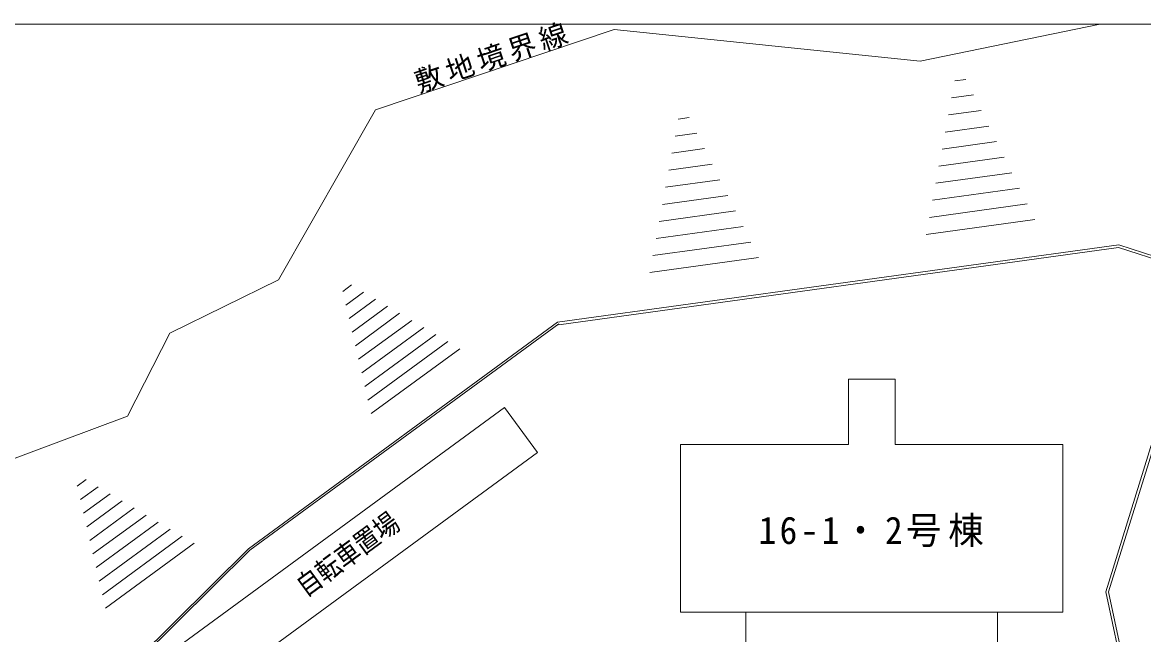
# Model space of a CAD drawing. Units: millimetres on the paper, enlarged 10000 times, with parts at other scales. Extents: x -2972500 to 2820000, y -2102500 to 1952012.
# Drawn here: x 281391 to 1482292, y 1295950 to 1952012 of the extents above; entities that cross this region are included whole.
import ezdxf
from ezdxf.enums import TextEntityAlignment as Align

# ---------------------------------------------------------------- set-up
doc = ezdxf.new("R2010")
doc.units = ezdxf.units.MM
doc.header["$LTSCALE"] = 10000
for name, color, linetype, lineweight in [('4-1_R_S-kuta', 4, 'Continuous', 9), ('4-F_MoZi', 7, 'Continuous', 9), ('F-1_Dn-WaKu・Dn-WaKu', 3, 'Continuous', 18)]:
    doc.layers.add(name, color=color, linetype=linetype, lineweight=lineweight)
doc.styles.add('ＭＳ ゴシック', font='')
doc.styles.get('ＭＳ ゴシック').set_extended_font_data('MS Gothic')

msp = doc.modelspace()

# ---------------------------------------------------------------- linework, layer by layer
at = {"layer": '4-1_R_S-kuta'}
for p, q in [((1242980, 1910310), (1435928, 1950000)), ((1242980, 1910310), (915207, 1944557)), ((1291747, 1891004), (1280094, 1889392)), ((1299992, 1874329), (1276684, 1871106)), ((995601, 1850057), (983947, 1848445)), ((1308235, 1857654), (1273274, 1852820)), ((1316479, 1840978), (1269864, 1834533)), ((1003845, 1833381), (980538, 1830159)), ((1012089, 1816707), (977128, 1811873)), ((1324723, 1824303), (1266454, 1816246)), ((1332967, 1807629), (1263044, 1797960)), ((1020333, 1800031), (973718, 1793586)), ((1341211, 1790953), (1259634, 1779674)), ((1028577, 1783356), (970308, 1775299)), ((1036820, 1766682), (966898, 1757013)), ((1349455, 1774278), (1256224, 1761387)), ((1357698, 1757603), (1252814, 1743101)), ((1045064, 1750006), (963488, 1738727)), ((1053309, 1733331), (960078, 1720440)), ((1365943, 1740928), (1249405, 1724814)), ((854690, 1630650), (1455835, 1713768)), ((855853, 1627782), (1455563, 1710702)), ((1061552, 1716656), (956668, 1702154)), ((1455563, 1710702), (1512227, 1692267)), ((1455835, 1713768), (1514760, 1694598)), ((1069796, 1699981), (953258, 1683868)), ((555800, 1676141), (439247, 1618956)), ((634023, 1670645), (624536, 1663688)), ((646883, 1663055), (627909, 1649141)), ((659743, 1655465), (631281, 1634594)), ((672604, 1647875), (634655, 1620047)), ((685464, 1640286), (638028, 1605500)), ((854690, 1630650), (523594, 1387851)), ((855873, 1629037), (525119, 1386489)), ((698324, 1632696), (641401, 1590953)), ((711185, 1625106), (644774, 1576406)), ((1531830, 1622191), (1444853, 1341803)), ((393929, 1529964), (439247, 1618956)), ((724044, 1617516), (648147, 1561859)), ((736905, 1609926), (651520, 1547312)), ((749765, 1602337), (654893, 1532765)), ((1166118, 1569653), (1216069, 1569653)), ((1166118, 1569653), (1166118, 1499722)), ((1216069, 1569653), (1216069, 1499722)), ((393929, 1529964), (94450, 1418436)), ((986294, 1499722), (1166118, 1499722)), ((986294, 1499722), (986294, 1319899)), ((1216069, 1499722), (1395892, 1499722)), ((1395892, 1499722), (1395892, 1319899)), ((349580, 1462057), (340093, 1455100)), ((362440, 1454467), (343465, 1440553)), ((375300, 1446878), (346839, 1426006)), ((388160, 1439288), (350212, 1411459)), ((401021, 1431698), (353585, 1396912)), ((413881, 1424108), (356958, 1382365)), ((426741, 1416518), (360331, 1367818)), ((439602, 1408929), (363704, 1353271)), ((452462, 1401339), (367078, 1338724)), ((465322, 1393749), (370451, 1324177)), ((523713, 1387911), (175297, 1043235)), ((525119, 1386489), (176119, 1041235)), ((986294, 1319899), (1395892, 1319899)), ((1325961, 1319899), (1325961, 1279938))]:
    msp.add_line(p, q, dxfattribs=at)
for points in [[(555800, 1676141), (659743, 1858288), (915207, 1944557)], [(1528723, 1622298), (1441755, 1341944), (1523396, 958737)], [(1444853, 1341803), (1526164, 960142), (1741871, 718874)], [(1056226, 1319899), (1056226, 1279938), (1166118, 1279938)]]:
    msp.add_lwpolyline(points, dxfattribs=at)
msp.add_lwpolyline([(462621, 1219254), (427174, 1267591), (797760, 1539348), (833206, 1491011)], close=True, dxfattribs=at)
at = {"layer": 'F-1_Dn-WaKu・Dn-WaKu', "color": 6, "lineweight": 20}
msp.add_line((2820000, 1950000), (-2770000, 1950000), dxfattribs=at)

# ---------------------------------------------------------------- texts
at = {"layer": '4-F_MoZi', "style": 'ＭＳ ゴシック', "width": 0.85}
msp.add_text('自転車置場', height=21990, rotation=36.253, dxfattribs=at).set_placement((588660, 1330245), align=Align.BOTTOM_LEFT)
at = {"layer": '4-F_MoZi', "color": 2, "insert": (706943, 1874227), "char_height": 21990, "attachment_point": 7, "rotation": 18.659, "style": 'ＭＳ ゴシック'}
msp.add_mtext('\\T1.17;敷地境界線', dxfattribs=at)
at = {"layer": '4-F_MoZi', "color": 3, "insert": (1069843, 1389811), "char_height": 29330, "attachment_point": 7, "style": 'ＭＳ ゴシック'}
msp.add_mtext('\\T1.19;\\W0.95;16-1・2号棟', dxfattribs=at)

doc.saveas('drawing.dxf')
